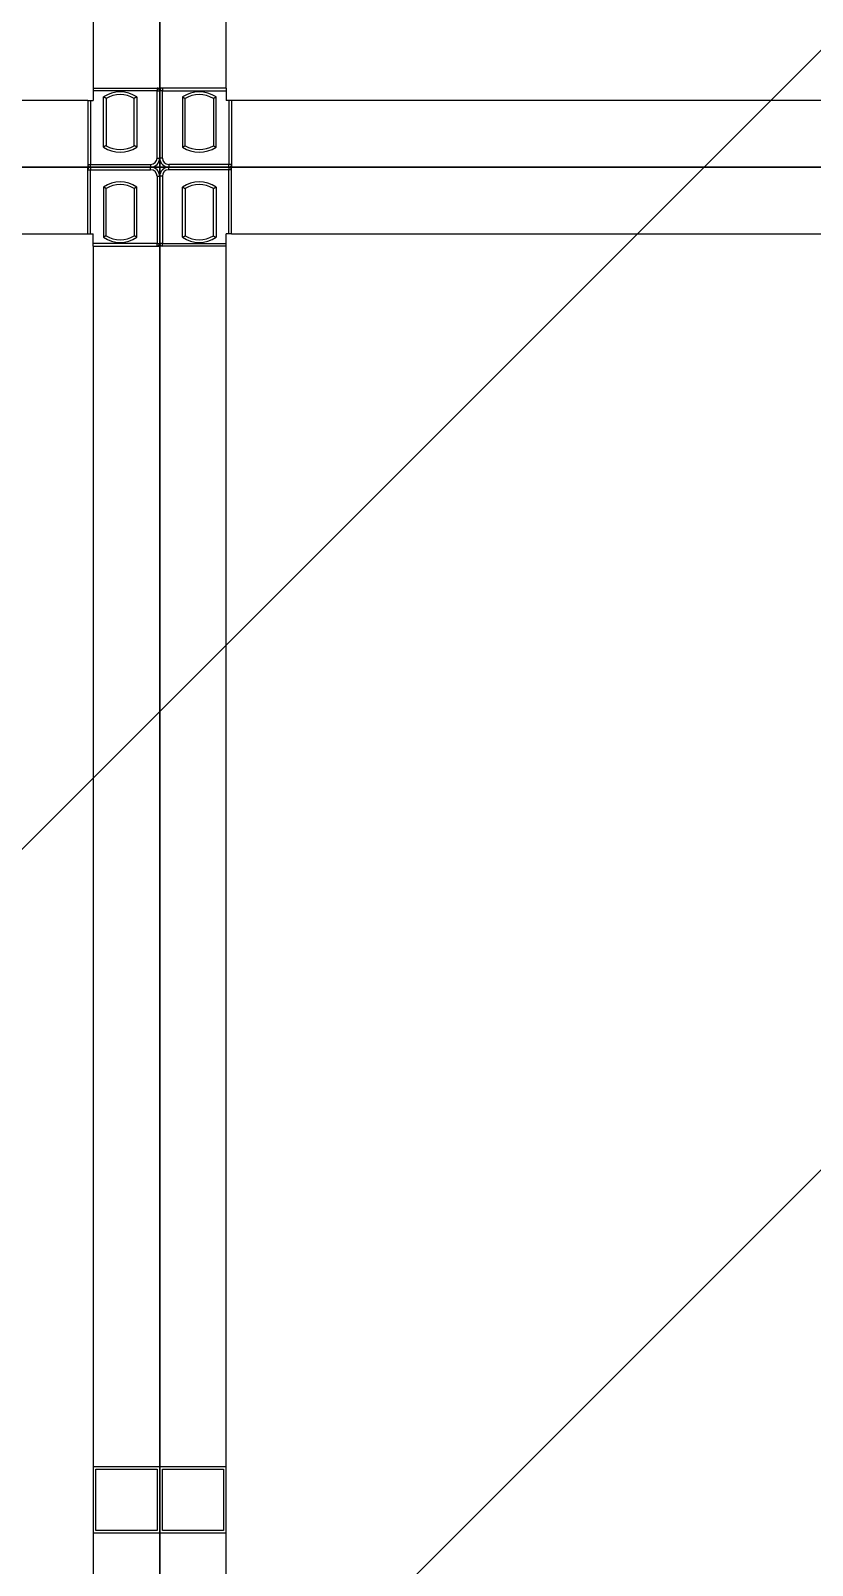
# Model space of a CAD drawing. Header units: millimetres. Extents: x 4133871 to 4440428, y -545651 to -495191.
# Drawn here: x 4434705.7 to 4434811.3, y -500371.9 to -500164.6 of the extents above; entities that cross this region are included whole.
import ezdxf

# ---------------------------------------------------------------- set-up
doc = ezdxf.new("R2010")
doc.units = ezdxf.units.MM
doc.header["$LTSCALE"] = 60
doc.layers.add('3', color=3, linetype='Continuous')

# ---------------------------------------------------------------- blocks, each defined once
blk = doc.blocks.new('KEY PLAN_NEW')
at = {"color": 253}
for p, q in [((-1406.862, -1195.504), (-1406.862, -1308.384)), ((-1400.862, -1308.384), (-1400.862, -1195.504)), ((-1406.862, -1308.384), (-1406.862, -1308.944)), ((-1400.862, -1308.384), (-1400.862, -1308.944)), ((-1407.102, -1308.944), (-1460.622, -1308.944)), ((-1407.102, -1308.944), (-1406.862, -1308.944)), ((-1400.622, -1308.944), (-1400.862, -1308.944)), ((-1347.102, -1308.944), (-1400.622, -1308.944)), ((-1460.622, -1314.944), (-1407.102, -1314.944)), ((-1407.102, -1314.944), (-1406.862, -1314.944)), ((-1406.862, -1315.504), (-1406.862, -1314.944)), ((-1406.862, -1315.504), (-1406.862, -1428.384)), ((-1400.622, -1314.944), (-1400.862, -1314.944)), ((-1400.862, -1315.504), (-1400.862, -1314.944)), ((-1400.862, -1428.384), (-1400.862, -1315.504)), ((-1400.622, -1314.944), (-1347.102, -1314.944)), ((-1406.862, -1370.444), (-1406.862, -1373.444)), ((-1406.862, -1370.444), (-1403.862, -1370.444)), ((-1406.742, -1373.324), (-1406.742, -1370.564)), ((-1406.742, -1370.564), (-1403.982, -1370.564)), ((-1403.982, -1370.564), (-1403.982, -1373.324)), ((-1403.982, -1370.564), (-1403.982, -1373.324)), ((-1403.862, -1373.444), (-1403.862, -1370.444)), ((-1403.862, -1370.444), (-1403.862, -1373.444)), ((-1403.862, -1370.444), (-1400.862, -1370.444)), ((-1403.742, -1373.324), (-1403.742, -1370.564)), ((-1403.742, -1370.564), (-1400.982, -1370.564)), ((-1400.982, -1370.564), (-1400.982, -1373.324)), ((-1400.982, -1370.564), (-1400.982, -1373.324)), ((-1400.862, -1373.444), (-1400.862, -1370.444)), ((-1403.862, -1373.444), (-1406.862, -1373.444)), ((-1403.982, -1373.324), (-1406.742, -1373.324)), ((-1400.862, -1373.444), (-1403.862, -1373.444)), ((-1400.982, -1373.324), (-1403.742, -1373.324))]:
    blk.add_line(p, q, dxfattribs=at)
at = {"color": 253, "linetype": 'Continuous'}
for p, q in [((-1406.862, -1308.384), (-1403.862, -1308.384)), ((-1403.982, -1308.504), (-1406.862, -1308.504)), ((-1403.982, -1308.384), (-1403.982, -1308.504)), ((-1403.982, -1308.504), (-1403.862, -1308.504)), ((-1403.982, -1311.534), (-1403.982, -1308.504)), ((-1400.862, -1308.384), (-1403.862, -1308.384)), ((-1403.742, -1308.504), (-1403.862, -1308.504)), ((-1403.742, -1308.384), (-1403.742, -1308.504)), ((-1403.742, -1308.504), (-1400.862, -1308.504)), ((-1403.742, -1311.534), (-1403.742, -1308.504)), ((-1407.102, -1308.944), (-1407.102, -1311.944)), ((-1406.982, -1308.944), (-1406.982, -1311.824)), ((-1406.397, -1311.045), (-1406.397, -1308.782)), ((-1406.277, -1308.849), (-1406.277, -1310.979)), ((-1405.007, -1310.979), (-1405.007, -1308.849)), ((-1404.887, -1308.782), (-1404.887, -1311.045)), ((-1402.837, -1308.782), (-1402.837, -1311.045)), ((-1402.717, -1310.979), (-1402.717, -1308.849)), ((-1401.447, -1308.849), (-1401.447, -1310.979)), ((-1401.327, -1311.045), (-1401.327, -1308.782)), ((-1400.742, -1308.944), (-1400.742, -1311.824)), ((-1400.622, -1308.944), (-1400.622, -1311.944)), ((-1407.102, -1311.824), (-1406.982, -1311.824)), ((-1407.102, -1314.944), (-1407.102, -1311.944)), ((-1407.102, -1312.064), (-1406.982, -1312.064)), ((-1406.982, -1311.944), (-1406.982, -1311.824)), ((-1406.982, -1311.824), (-1404.272, -1311.824)), ((-1406.982, -1311.944), (-1406.982, -1312.064)), ((-1406.982, -1314.944), (-1406.982, -1312.064)), ((-1406.982, -1312.064), (-1404.272, -1312.064)), ((-1404.272, -1311.824), (-1404.272, -1311.944)), ((-1404.272, -1312.064), (-1404.272, -1311.944)), ((-1403.982, -1311.534), (-1403.862, -1311.534)), ((-1403.982, -1311.824), (-1403.982, -1311.823)), ((-1403.982, -1311.824), (-1403.982, -1311.824)), ((-1403.982, -1312.064), (-1403.982, -1312.064)), ((-1403.982, -1312.064), (-1403.982, -1312.064)), ((-1403.742, -1311.534), (-1403.862, -1311.534)), ((-1403.742, -1311.824), (-1403.742, -1311.823)), ((-1403.742, -1311.824), (-1403.742, -1311.824)), ((-1403.742, -1312.064), (-1403.742, -1312.064)), ((-1403.742, -1312.064), (-1403.742, -1312.064)), ((-1403.452, -1311.824), (-1403.452, -1311.944)), ((-1400.742, -1311.824), (-1403.452, -1311.824)), ((-1403.452, -1312.064), (-1403.452, -1311.944)), ((-1400.742, -1312.064), (-1403.452, -1312.064)), ((-1400.742, -1311.944), (-1400.742, -1311.824)), ((-1400.622, -1311.824), (-1400.742, -1311.824)), ((-1400.742, -1311.944), (-1400.742, -1312.064)), ((-1400.622, -1312.064), (-1400.742, -1312.064)), ((-1400.742, -1314.944), (-1400.742, -1312.064)), ((-1400.622, -1314.944), (-1400.622, -1311.944)), ((-1403.982, -1312.354), (-1403.862, -1312.354)), ((-1403.982, -1312.354), (-1403.982, -1315.384)), ((-1403.742, -1312.354), (-1403.862, -1312.354)), ((-1403.742, -1312.354), (-1403.742, -1315.384)), ((-1406.397, -1312.842), (-1406.397, -1315.105)), ((-1406.277, -1315.039), (-1406.277, -1312.909)), ((-1405.007, -1312.909), (-1405.007, -1315.039)), ((-1404.887, -1315.105), (-1404.887, -1312.842)), ((-1402.837, -1315.105), (-1402.837, -1312.842)), ((-1402.717, -1312.909), (-1402.717, -1315.039)), ((-1401.447, -1315.039), (-1401.447, -1312.909)), ((-1401.327, -1312.842), (-1401.327, -1315.105)), ((-1403.982, -1315.384), (-1406.862, -1315.384)), ((-1406.862, -1315.504), (-1403.862, -1315.504)), ((-1403.982, -1315.504), (-1403.982, -1315.384)), ((-1403.982, -1315.384), (-1403.862, -1315.384)), ((-1403.742, -1315.384), (-1403.862, -1315.384)), ((-1400.862, -1315.504), (-1403.862, -1315.504)), ((-1403.742, -1315.504), (-1403.742, -1315.384)), ((-1403.742, -1315.384), (-1400.862, -1315.384))]:
    blk.add_line(p, q, dxfattribs=at)
at = {"color": 253}
for points in [[(-1463.862, -1191.944), (-1403.862, -1191.944), (-1403.862, -1311.944), (-1463.862, -1311.944)], [(-1403.862, -1191.944), (-1343.862, -1191.944), (-1343.862, -1311.944), (-1403.862, -1311.944)], [(-1463.862, -1311.944), (-1403.862, -1311.944), (-1403.862, -1431.944), (-1463.862, -1431.944)], [(-1403.862, -1311.944), (-1343.862, -1311.944), (-1343.862, -1431.944), (-1403.862, -1431.944)]]:
    blk.add_lwpolyline(points, close=True, dxfattribs=at)
at = {"color": 253, "linetype": 'Continuous'}
for centre, radius, start, end in [((-1405.642, -1309.914), 1.36, 56.27916, 123.72084), ((-1403.982, -1308.504), 0.12, 0, 90), ((-1403.742, -1308.504), 0.12, 90, 180), ((-1402.082, -1309.914), 1.36, 56.27916, 123.72084), ((-1405.642, -1309.914), 1.24, 59.1964, 120.8036), ((-1402.082, -1309.914), 1.24, 59.1964, 120.8036), ((-1405.642, -1309.914), 1.36, 236.27916, 303.72084), ((-1405.642, -1309.914), 1.24, 239.1964, 300.8036), ((-1402.082, -1309.914), 1.36, 236.27916, 303.72084), ((-1402.082, -1309.914), 1.24, 239.1964, 300.8036), ((-1406.982, -1311.824), 0.12, 180, 270), ((-1406.982, -1312.064), 0.12, 90, 180), ((-1404.272, -1311.534), 0.41, 270, 0), ((-1404.272, -1311.534), 0.29, 270, 0), ((-1404.272, -1312.354), 0.41, 0, 90), ((-1404.272, -1312.354), 0.29, 0, 90), ((-1403.452, -1311.534), 0.41, 180, 270), ((-1403.452, -1312.354), 0.41, 90, 180), ((-1403.452, -1311.534), 0.29, 180, 270), ((-1403.452, -1312.354), 0.29, 90, 180), ((-1400.742, -1311.824), 0.12, 270, 0), ((-1400.742, -1312.064), 0.12, 0, 90), ((-1405.642, -1313.974), 1.36, 56.27916, 123.72084), ((-1405.642, -1313.974), 1.24, 59.1964, 120.8036), ((-1402.082, -1313.974), 1.36, 56.27916, 123.72084), ((-1402.082, -1313.974), 1.24, 59.1964, 120.8036), ((-1405.642, -1313.974), 1.36, 236.27916, 303.72084), ((-1405.642, -1313.974), 1.24, 239.1964, 300.8036), ((-1403.982, -1315.384), 0.12, 270, 0), ((-1403.742, -1315.384), 0.12, 180, 270), ((-1402.082, -1313.974), 1.36, 236.27916, 303.72084), ((-1402.082, -1313.974), 1.24, 239.1964, 300.8036)]:
    blk.add_arc(centre, radius, start, end, dxfattribs=at)
for points, knots in [([(-1406.277, -1308.849), (-1406.277, -1308.848, 46), (-1406.278, -1308.848, 46), (-1406.279, -1308.848, 46), (-1406.28, -1308.847, 46), (-1406.28, -1308.847, 46), (-1406.281, -1308.846, 46), (-1406.281, -1308.846, 46), (-1406.282, -1308.846, 46), (-1406.282, -1308.845, 46), (-1406.284, -1308.844, 46), (-1406.285, -1308.844, 46), (-1406.289, -1308.842, 46), (-1406.291, -1308.841, 46), (-1406.294, -1308.839, 46), (-1406.295, -1308.838, 46), (-1406.296, -1308.838, 46), (-1406.297, -1308.837, 46), (-1406.298, -1308.837, 46), (-1406.299, -1308.836, 46), (-1406.301, -1308.835, 46), (-1406.304, -1308.833, 46), (-1406.309, -1308.83, 46), (-1406.312, -1308.829, 46), (-1406.316, -1308.826, 46), (-1406.318, -1308.826, 46), (-1406.32, -1308.824, 46), (-1406.32, -1308.824, 46), (-1406.322, -1308.823, 46), (-1406.323, -1308.823, 46), (-1406.327, -1308.821, 46), (-1406.33, -1308.819, 46), (-1406.336, -1308.815, 46), (-1406.339, -1308.813, 46), (-1406.346, -1308.81, 46), (-1406.35, -1308.808, 46), (-1406.354, -1308.806, 46), (-1406.355, -1308.805, 46), (-1406.357, -1308.804, 46), (-1406.358, -1308.804, 46), (-1406.36, -1308.802, 46), (-1406.362, -1308.801, 46), (-1406.367, -1308.798, 46), (-1406.371, -1308.796, 46), (-1406.378, -1308.792, 46), (-1406.382, -1308.79, 46), (-1406.387, -1308.787, 46), (-1406.389, -1308.786, 46), (-1406.392, -1308.785, 46), (-1406.394, -1308.784, 46), (-1406.395, -1308.783, 46), (-1406.396, -1308.783, 46), (-1406.396, -1308.783, 46), (-1406.397, -1308.782, 46)], [0, 0, 0, 0, 0.06206, 0.12459, 0.12459, 0.155854, 0.155854, 0.171487, 0.171487, 0.187119, 0.187119, 0.249648, 0.249648, 0.312178, 0.312178, 0.343442, 0.343442, 0.359075, 0.359075, 0.374707, 0.374707, 0.437236, 0.437236, 0.499766, 0.499766, 0.53103, 0.53103, 0.546663, 0.546663, 0.562295, 0.562295, 0.624824, 0.624824, 0.687353, 0.687353, 0.749883, 0.749883, 0.765515, 0.765515, 0.781147, 0.781147, 0.812412, 0.812412, 0.874941, 0.874941, 0.937471, 0.937471, 0.968735, 0.968735, 0.984368, 0.992184, 0.992184, 1, 1, 1, 1]), ([(-1404.887, -1308.782), (-1404.887, -1308.783, 46), (-1404.888, -1308.783, 46), (-1404.889, -1308.783, 46), (-1404.89, -1308.784, 46), (-1404.891, -1308.785, 46), (-1404.894, -1308.786, 46), (-1404.896, -1308.787, 46), (-1404.902, -1308.79, 46), (-1404.905, -1308.792, 46), (-1404.913, -1308.796, 46), (-1404.916, -1308.798, 46), (-1404.922, -1308.801, 46), (-1404.923, -1308.802, 46), (-1404.926, -1308.804, 46), (-1404.927, -1308.804, 46), (-1404.929, -1308.805, 46), (-1404.93, -1308.806, 46), (-1404.934, -1308.808, 46), (-1404.937, -1308.81, 46), (-1404.944, -1308.813, 46), (-1404.947, -1308.815, 46), (-1404.954, -1308.819, 46), (-1404.957, -1308.821, 46), (-1404.961, -1308.823, 46), (-1404.962, -1308.823, 46), (-1404.963, -1308.824, 46), (-1404.964, -1308.824, 46), (-1404.966, -1308.826, 46), (-1404.967, -1308.826, 46), (-1404.972, -1308.829, 46), (-1404.974, -1308.83, 46), (-1404.98, -1308.833, 46), (-1404.982, -1308.835, 46), (-1404.985, -1308.836, 46), (-1404.986, -1308.837, 46), (-1404.987, -1308.837, 46), (-1404.987, -1308.838, 46), (-1404.989, -1308.838, 46), (-1404.99, -1308.839, 46), (-1404.993, -1308.841, 46), (-1404.995, -1308.842, 46), (-1404.998, -1308.844, 46), (-1405, -1308.844, 46), (-1405.001, -1308.845, 46), (-1405.002, -1308.846, 46), (-1405.002, -1308.846, 46), (-1405.002, -1308.846, 46), (-1405.003, -1308.847, 46), (-1405.004, -1308.847, 46), (-1405.005, -1308.848, 46), (-1405.006, -1308.848, 46), (-1405.007, -1308.848, 46), (-1405.007, -1308.849, 46)], [0, 0, 0, 0, 0.00782, 0.00782, 0.015639, 0.031279, 0.031279, 0.062557, 0.062557, 0.125114, 0.125114, 0.187671, 0.187671, 0.21895, 0.21895, 0.234589, 0.234589, 0.250228, 0.250228, 0.312785, 0.312785, 0.375342, 0.375342, 0.437899, 0.437899, 0.453538, 0.453538, 0.469178, 0.469178, 0.500456, 0.500456, 0.563013, 0.563013, 0.62557, 0.62557, 0.641209, 0.641209, 0.656849, 0.656849, 0.688127, 0.688127, 0.750684, 0.750684, 0.813241, 0.813241, 0.828881, 0.828881, 0.84452, 0.84452, 0.875798, 0.875798, 0.938355, 1, 1, 1, 1]), ([(-1402.837, -1308.782), (-1402.836, -1308.783, 46), (-1402.836, -1308.783, 46), (-1402.835, -1308.783, 46), (-1402.834, -1308.784, 46), (-1402.832, -1308.785, 46), (-1402.829, -1308.786, 46), (-1402.827, -1308.787, 46), (-1402.822, -1308.79, 46), (-1402.818, -1308.792, 46), (-1402.811, -1308.796, 46), (-1402.807, -1308.798, 46), (-1402.802, -1308.801, 46), (-1402.8, -1308.802, 46), (-1402.798, -1308.804, 46), (-1402.797, -1308.804, 46), (-1402.795, -1308.805, 46), (-1402.794, -1308.806, 46), (-1402.79, -1308.808, 46), (-1402.786, -1308.81, 46), (-1402.779, -1308.813, 46), (-1402.776, -1308.815, 46), (-1402.77, -1308.819, 46), (-1402.767, -1308.821, 46), (-1402.763, -1308.823, 46), (-1402.762, -1308.823, 46), (-1402.76, -1308.824, 46), (-1402.76, -1308.824, 46), (-1402.758, -1308.826, 46), (-1402.756, -1308.826, 46), (-1402.752, -1308.829, 46), (-1402.749, -1308.83, 46), (-1402.744, -1308.833, 46), (-1402.741, -1308.835, 46), (-1402.739, -1308.836, 46), (-1402.738, -1308.837, 46), (-1402.737, -1308.837, 46), (-1402.736, -1308.838, 46), (-1402.735, -1308.838, 46), (-1402.734, -1308.839, 46), (-1402.731, -1308.841, 46), (-1402.729, -1308.842, 46), (-1402.725, -1308.844, 46), (-1402.724, -1308.844, 46), (-1402.722, -1308.845, 46), (-1402.722, -1308.846, 46), (-1402.721, -1308.846, 46), (-1402.721, -1308.846, 46), (-1402.72, -1308.847, 46), (-1402.72, -1308.847, 46), (-1402.719, -1308.848, 46), (-1402.718, -1308.848, 46), (-1402.717, -1308.848, 46), (-1402.717, -1308.849, 46)], [0, 0, 0, 0, 0.00782, 0.00782, 0.015639, 0.031279, 0.031279, 0.062557, 0.062557, 0.125114, 0.125114, 0.187671, 0.187671, 0.21895, 0.21895, 0.234589, 0.234589, 0.250228, 0.250228, 0.312785, 0.312785, 0.375342, 0.375342, 0.437899, 0.437899, 0.453538, 0.453538, 0.469178, 0.469178, 0.500456, 0.500456, 0.563013, 0.563013, 0.62557, 0.62557, 0.641209, 0.641209, 0.656849, 0.656849, 0.688127, 0.688127, 0.750684, 0.750684, 0.813241, 0.813241, 0.828881, 0.828881, 0.84452, 0.84452, 0.875798, 0.875798, 0.938355, 1, 1, 1, 1]), ([(-1401.447, -1308.849), (-1401.447, -1308.848, 46), (-1401.446, -1308.848, 46), (-1401.445, -1308.848, 46), (-1401.444, -1308.847, 46), (-1401.443, -1308.847, 46), (-1401.442, -1308.846, 46), (-1401.442, -1308.846, 46), (-1401.442, -1308.846, 46), (-1401.441, -1308.845, 46), (-1401.44, -1308.844, 46), (-1401.438, -1308.844, 46), (-1401.435, -1308.842, 46), (-1401.433, -1308.841, 46), (-1401.43, -1308.839, 46), (-1401.429, -1308.838, 46), (-1401.427, -1308.838, 46), (-1401.427, -1308.837, 46), (-1401.426, -1308.837, 46), (-1401.425, -1308.836, 46), (-1401.422, -1308.835, 46), (-1401.42, -1308.833, 46), (-1401.414, -1308.83, 46), (-1401.412, -1308.829, 46), (-1401.407, -1308.826, 46), (-1401.406, -1308.826, 46), (-1401.404, -1308.824, 46), (-1401.403, -1308.824, 46), (-1401.402, -1308.823, 46), (-1401.401, -1308.823, 46), (-1401.397, -1308.821, 46), (-1401.394, -1308.819, 46), (-1401.387, -1308.815, 46), (-1401.384, -1308.813, 46), (-1401.377, -1308.81, 46), (-1401.374, -1308.808, 46), (-1401.37, -1308.806, 46), (-1401.369, -1308.805, 46), (-1401.367, -1308.804, 46), (-1401.366, -1308.804, 46), (-1401.363, -1308.802, 46), (-1401.362, -1308.801, 46), (-1401.356, -1308.798, 46), (-1401.353, -1308.796, 46), (-1401.345, -1308.792, 46), (-1401.342, -1308.79, 46), (-1401.336, -1308.787, 46), (-1401.334, -1308.786, 46), (-1401.331, -1308.785, 46), (-1401.33, -1308.784, 46), (-1401.329, -1308.783, 46), (-1401.328, -1308.783, 46), (-1401.327, -1308.783, 46), (-1401.327, -1308.782, 46)], [0, 0, 0, 0, 0.06206, 0.12459, 0.12459, 0.155854, 0.155854, 0.171487, 0.171487, 0.187119, 0.187119, 0.249648, 0.249648, 0.312178, 0.312178, 0.343442, 0.343442, 0.359075, 0.359075, 0.374707, 0.374707, 0.437236, 0.437236, 0.499766, 0.499766, 0.53103, 0.53103, 0.546663, 0.546663, 0.562295, 0.562295, 0.624824, 0.624824, 0.687353, 0.687353, 0.749883, 0.749883, 0.765515, 0.765515, 0.781147, 0.781147, 0.812412, 0.812412, 0.874941, 0.874941, 0.937471, 0.937471, 0.968735, 0.968735, 0.984368, 0.992184, 0.992184, 1, 1, 1, 1]), ([(-1406.277, -1310.979), (-1406.277, -1310.979, 46), (-1406.278, -1310.979, 46), (-1406.279, -1310.98, 46), (-1406.28, -1310.98, 46), (-1406.28, -1310.981, 46), (-1406.281, -1310.981, 46), (-1406.281, -1310.981, 46), (-1406.282, -1310.982, 46), (-1406.282, -1310.982, 46), (-1406.284, -1310.983, 46), (-1406.285, -1310.984, 46), (-1406.289, -1310.985, 46), (-1406.291, -1310.986, 46), (-1406.294, -1310.988, 46), (-1406.295, -1310.989, 46), (-1406.296, -1310.99, 46), (-1406.297, -1310.99, 46), (-1406.298, -1310.991, 46), (-1406.299, -1310.991, 46), (-1406.301, -1310.993, 46), (-1406.304, -1310.994, 46), (-1406.309, -1310.997, 46), (-1406.312, -1310.998, 46), (-1406.316, -1311.001, 46), (-1406.318, -1311.002, 46), (-1406.32, -1311.003, 46), (-1406.32, -1311.003, 46), (-1406.322, -1311.004, 46), (-1406.323, -1311.004, 46), (-1406.327, -1311.007, 46), (-1406.33, -1311.008, 46), (-1406.336, -1311.012, 46), (-1406.339, -1311.014, 46), (-1406.346, -1311.017, 46), (-1406.35, -1311.019, 46), (-1406.354, -1311.022, 46), (-1406.355, -1311.022, 46), (-1406.357, -1311.023, 46), (-1406.358, -1311.024, 46), (-1406.36, -1311.025, 46), (-1406.362, -1311.026, 46), (-1406.367, -1311.029, 46), (-1406.371, -1311.031, 46), (-1406.378, -1311.035, 46), (-1406.382, -1311.037, 46), (-1406.387, -1311.04, 46), (-1406.389, -1311.041, 46), (-1406.392, -1311.042, 46), (-1406.394, -1311.043, 46), (-1406.395, -1311.044, 46), (-1406.396, -1311.044, 46), (-1406.396, -1311.045, 46), (-1406.397, -1311.045, 46)], [0, 0, 0, 0, 0.06206, 0.12459, 0.12459, 0.155854, 0.155854, 0.171487, 0.171487, 0.187119, 0.187119, 0.249648, 0.249648, 0.312178, 0.312178, 0.343442, 0.343442, 0.359075, 0.359075, 0.374707, 0.374707, 0.437236, 0.437236, 0.499766, 0.499766, 0.53103, 0.53103, 0.546663, 0.546663, 0.562295, 0.562295, 0.624824, 0.624824, 0.687353, 0.687353, 0.749883, 0.749883, 0.765515, 0.765515, 0.781147, 0.781147, 0.812412, 0.812412, 0.874941, 0.874941, 0.937471, 0.937471, 0.968735, 0.968735, 0.984368, 0.992184, 0.992184, 1, 1, 1, 1]), ([(-1404.887, -1311.045), (-1404.887, -1311.045, 46), (-1404.888, -1311.044, 46), (-1404.889, -1311.044, 46), (-1404.89, -1311.043, 46), (-1404.891, -1311.042, 46), (-1404.894, -1311.041, 46), (-1404.896, -1311.04, 46), (-1404.902, -1311.037, 46), (-1404.905, -1311.035, 46), (-1404.913, -1311.031, 46), (-1404.916, -1311.029, 46), (-1404.922, -1311.026, 46), (-1404.923, -1311.025, 46), (-1404.926, -1311.024, 46), (-1404.927, -1311.023, 46), (-1404.929, -1311.022, 46), (-1404.93, -1311.022, 46), (-1404.934, -1311.019, 46), (-1404.937, -1311.017, 46), (-1404.944, -1311.014, 46), (-1404.947, -1311.012, 46), (-1404.954, -1311.008, 46), (-1404.957, -1311.007, 46), (-1404.961, -1311.004, 46), (-1404.962, -1311.004, 46), (-1404.963, -1311.003, 46), (-1404.964, -1311.003, 46), (-1404.966, -1311.002, 46), (-1404.967, -1311.001, 46), (-1404.972, -1310.998, 46), (-1404.974, -1310.997, 46), (-1404.98, -1310.994, 46), (-1404.982, -1310.993, 46), (-1404.985, -1310.991, 46), (-1404.986, -1310.991, 46), (-1404.987, -1310.99, 46), (-1404.987, -1310.99, 46), (-1404.989, -1310.989, 46), (-1404.99, -1310.988, 46), (-1404.993, -1310.986, 46), (-1404.995, -1310.985, 46), (-1404.998, -1310.984, 46), (-1405, -1310.983, 46), (-1405.001, -1310.982, 46), (-1405.002, -1310.982, 46), (-1405.002, -1310.981, 46), (-1405.002, -1310.981, 46), (-1405.003, -1310.981, 46), (-1405.004, -1310.98, 46), (-1405.005, -1310.98, 46), (-1405.006, -1310.979, 46), (-1405.007, -1310.979, 46), (-1405.007, -1310.979, 46)], [0, 0, 0, 0, 0.00782, 0.00782, 0.015639, 0.031279, 0.031279, 0.062557, 0.062557, 0.125114, 0.125114, 0.187671, 0.187671, 0.21895, 0.21895, 0.234589, 0.234589, 0.250228, 0.250228, 0.312785, 0.312785, 0.375342, 0.375342, 0.437899, 0.437899, 0.453538, 0.453538, 0.469178, 0.469178, 0.500456, 0.500456, 0.563013, 0.563013, 0.62557, 0.62557, 0.641209, 0.641209, 0.656849, 0.656849, 0.688127, 0.688127, 0.750684, 0.750684, 0.813241, 0.813241, 0.828881, 0.828881, 0.84452, 0.84452, 0.875798, 0.875798, 0.938355, 1, 1, 1, 1]), ([(-1402.837, -1311.045), (-1402.836, -1311.045, 46), (-1402.836, -1311.044, 46), (-1402.835, -1311.044, 46), (-1402.834, -1311.043, 46), (-1402.832, -1311.042, 46), (-1402.829, -1311.041, 46), (-1402.827, -1311.04, 46), (-1402.822, -1311.037, 46), (-1402.818, -1311.035, 46), (-1402.811, -1311.031, 46), (-1402.807, -1311.029, 46), (-1402.802, -1311.026, 46), (-1402.8, -1311.025, 46), (-1402.798, -1311.024, 46), (-1402.797, -1311.023, 46), (-1402.795, -1311.022, 46), (-1402.794, -1311.022, 46), (-1402.79, -1311.019, 46), (-1402.786, -1311.017, 46), (-1402.779, -1311.014, 46), (-1402.776, -1311.012, 46), (-1402.77, -1311.008, 46), (-1402.767, -1311.007, 46), (-1402.763, -1311.004, 46), (-1402.762, -1311.004, 46), (-1402.76, -1311.003, 46), (-1402.76, -1311.003, 46), (-1402.758, -1311.002, 46), (-1402.756, -1311.001, 46), (-1402.752, -1310.998, 46), (-1402.749, -1310.997, 46), (-1402.744, -1310.994, 46), (-1402.741, -1310.993, 46), (-1402.739, -1310.991, 46), (-1402.738, -1310.991, 46), (-1402.737, -1310.99, 46), (-1402.736, -1310.99, 46), (-1402.735, -1310.989, 46), (-1402.734, -1310.988, 46), (-1402.731, -1310.986, 46), (-1402.729, -1310.985, 46), (-1402.725, -1310.984, 46), (-1402.724, -1310.983, 46), (-1402.722, -1310.982, 46), (-1402.722, -1310.982, 46), (-1402.721, -1310.981, 46), (-1402.721, -1310.981, 46), (-1402.72, -1310.981, 46), (-1402.72, -1310.98, 46), (-1402.719, -1310.98, 46), (-1402.718, -1310.979, 46), (-1402.717, -1310.979, 46), (-1402.717, -1310.979, 46)], [0, 0, 0, 0, 0.00782, 0.00782, 0.015639, 0.031279, 0.031279, 0.062557, 0.062557, 0.125114, 0.125114, 0.187671, 0.187671, 0.21895, 0.21895, 0.234589, 0.234589, 0.250228, 0.250228, 0.312785, 0.312785, 0.375342, 0.375342, 0.437899, 0.437899, 0.453538, 0.453538, 0.469178, 0.469178, 0.500456, 0.500456, 0.563013, 0.563013, 0.62557, 0.62557, 0.641209, 0.641209, 0.656849, 0.656849, 0.688127, 0.688127, 0.750684, 0.750684, 0.813241, 0.813241, 0.828881, 0.828881, 0.84452, 0.84452, 0.875798, 0.875798, 0.938355, 1, 1, 1, 1]), ([(-1401.447, -1310.979), (-1401.447, -1310.979, 46), (-1401.446, -1310.979, 46), (-1401.445, -1310.98, 46), (-1401.444, -1310.98, 46), (-1401.443, -1310.981, 46), (-1401.442, -1310.981, 46), (-1401.442, -1310.981, 46), (-1401.442, -1310.982, 46), (-1401.441, -1310.982, 46), (-1401.44, -1310.983, 46), (-1401.438, -1310.984, 46), (-1401.435, -1310.985, 46), (-1401.433, -1310.986, 46), (-1401.43, -1310.988, 46), (-1401.429, -1310.989, 46), (-1401.427, -1310.99, 46), (-1401.427, -1310.99, 46), (-1401.426, -1310.991, 46), (-1401.425, -1310.991, 46), (-1401.422, -1310.993, 46), (-1401.42, -1310.994, 46), (-1401.414, -1310.997, 46), (-1401.412, -1310.998, 46), (-1401.407, -1311.001, 46), (-1401.406, -1311.002, 46), (-1401.404, -1311.003, 46), (-1401.403, -1311.003, 46), (-1401.402, -1311.004, 46), (-1401.401, -1311.004, 46), (-1401.397, -1311.007, 46), (-1401.394, -1311.008, 46), (-1401.387, -1311.012, 46), (-1401.384, -1311.014, 46), (-1401.377, -1311.017, 46), (-1401.374, -1311.019, 46), (-1401.37, -1311.022, 46), (-1401.369, -1311.022, 46), (-1401.367, -1311.023, 46), (-1401.366, -1311.024, 46), (-1401.363, -1311.025, 46), (-1401.362, -1311.026, 46), (-1401.356, -1311.029, 46), (-1401.353, -1311.031, 46), (-1401.345, -1311.035, 46), (-1401.342, -1311.037, 46), (-1401.336, -1311.04, 46), (-1401.334, -1311.041, 46), (-1401.331, -1311.042, 46), (-1401.33, -1311.043, 46), (-1401.329, -1311.044, 46), (-1401.328, -1311.044, 46), (-1401.327, -1311.045, 46), (-1401.327, -1311.045, 46)], [0, 0, 0, 0, 0.06206, 0.12459, 0.12459, 0.155854, 0.155854, 0.171487, 0.171487, 0.187119, 0.187119, 0.249648, 0.249648, 0.312178, 0.312178, 0.343442, 0.343442, 0.359075, 0.359075, 0.374707, 0.374707, 0.437236, 0.437236, 0.499766, 0.499766, 0.53103, 0.53103, 0.546663, 0.546663, 0.562295, 0.562295, 0.624824, 0.624824, 0.687353, 0.687353, 0.749883, 0.749883, 0.765515, 0.765515, 0.781147, 0.781147, 0.812412, 0.812412, 0.874941, 0.874941, 0.937471, 0.937471, 0.968735, 0.968735, 0.984368, 0.992184, 0.992184, 1, 1, 1, 1]), ([(-1406.277, -1312.909), (-1406.277, -1312.908, 46), (-1406.278, -1312.908, 46), (-1406.279, -1312.908, 46), (-1406.28, -1312.907, 46), (-1406.28, -1312.907, 46), (-1406.281, -1312.906, 46), (-1406.281, -1312.906, 46), (-1406.282, -1312.906, 46), (-1406.282, -1312.905, 46), (-1406.284, -1312.904, 46), (-1406.285, -1312.904, 46), (-1406.289, -1312.902, 46), (-1406.291, -1312.901, 46), (-1406.294, -1312.899, 46), (-1406.295, -1312.898, 46), (-1406.296, -1312.898, 46), (-1406.297, -1312.897, 46), (-1406.298, -1312.897, 46), (-1406.299, -1312.896, 46), (-1406.301, -1312.895, 46), (-1406.304, -1312.893, 46), (-1406.309, -1312.89, 46), (-1406.312, -1312.889, 46), (-1406.316, -1312.886, 46), (-1406.318, -1312.886, 46), (-1406.32, -1312.884, 46), (-1406.32, -1312.884, 46), (-1406.322, -1312.883, 46), (-1406.323, -1312.883, 46), (-1406.327, -1312.881, 46), (-1406.33, -1312.879, 46), (-1406.336, -1312.875, 46), (-1406.339, -1312.873, 46), (-1406.346, -1312.87, 46), (-1406.35, -1312.868, 46), (-1406.354, -1312.866, 46), (-1406.355, -1312.865, 46), (-1406.357, -1312.864, 46), (-1406.358, -1312.864, 46), (-1406.36, -1312.862, 46), (-1406.362, -1312.861, 46), (-1406.367, -1312.858, 46), (-1406.371, -1312.856, 46), (-1406.378, -1312.852, 46), (-1406.382, -1312.85, 46), (-1406.387, -1312.847, 46), (-1406.389, -1312.846, 46), (-1406.392, -1312.845, 46), (-1406.394, -1312.844, 46), (-1406.395, -1312.843, 46), (-1406.396, -1312.843, 46), (-1406.396, -1312.843, 46), (-1406.397, -1312.842, 46)], [0, 0, 0, 0, 0.06206, 0.12459, 0.12459, 0.155854, 0.155854, 0.171487, 0.171487, 0.187119, 0.187119, 0.249648, 0.249648, 0.312178, 0.312178, 0.343442, 0.343442, 0.359075, 0.359075, 0.374707, 0.374707, 0.437236, 0.437236, 0.499766, 0.499766, 0.53103, 0.53103, 0.546663, 0.546663, 0.562295, 0.562295, 0.624824, 0.624824, 0.687353, 0.687353, 0.749883, 0.749883, 0.765515, 0.765515, 0.781147, 0.781147, 0.812412, 0.812412, 0.874941, 0.874941, 0.937471, 0.937471, 0.968735, 0.968735, 0.984368, 0.992184, 0.992184, 1, 1, 1, 1]), ([(-1404.887, -1312.842), (-1404.887, -1312.843, 46), (-1404.888, -1312.843, 46), (-1404.889, -1312.843, 46), (-1404.89, -1312.844, 46), (-1404.891, -1312.845, 46), (-1404.894, -1312.846, 46), (-1404.896, -1312.847, 46), (-1404.902, -1312.85, 46), (-1404.905, -1312.852, 46), (-1404.913, -1312.856, 46), (-1404.916, -1312.858, 46), (-1404.922, -1312.861, 46), (-1404.923, -1312.862, 46), (-1404.926, -1312.864, 46), (-1404.927, -1312.864, 46), (-1404.929, -1312.865, 46), (-1404.93, -1312.866, 46), (-1404.934, -1312.868, 46), (-1404.937, -1312.87, 46), (-1404.944, -1312.873, 46), (-1404.947, -1312.875, 46), (-1404.954, -1312.879, 46), (-1404.957, -1312.881, 46), (-1404.961, -1312.883, 46), (-1404.962, -1312.883, 46), (-1404.963, -1312.884, 46), (-1404.964, -1312.884, 46), (-1404.966, -1312.886, 46), (-1404.967, -1312.886, 46), (-1404.972, -1312.889, 46), (-1404.974, -1312.89, 46), (-1404.98, -1312.893, 46), (-1404.982, -1312.895, 46), (-1404.985, -1312.896, 46), (-1404.986, -1312.897, 46), (-1404.987, -1312.897, 46), (-1404.987, -1312.898, 46), (-1404.989, -1312.898, 46), (-1404.99, -1312.899, 46), (-1404.993, -1312.901, 46), (-1404.995, -1312.902, 46), (-1404.998, -1312.904, 46), (-1405, -1312.904, 46), (-1405.001, -1312.905, 46), (-1405.002, -1312.906, 46), (-1405.002, -1312.906, 46), (-1405.002, -1312.906, 46), (-1405.003, -1312.907, 46), (-1405.004, -1312.907, 46), (-1405.005, -1312.908, 46), (-1405.006, -1312.908, 46), (-1405.007, -1312.908, 46), (-1405.007, -1312.909, 46)], [0, 0, 0, 0, 0.00782, 0.00782, 0.015639, 0.031279, 0.031279, 0.062557, 0.062557, 0.125114, 0.125114, 0.187671, 0.187671, 0.21895, 0.21895, 0.234589, 0.234589, 0.250228, 0.250228, 0.312785, 0.312785, 0.375342, 0.375342, 0.437899, 0.437899, 0.453538, 0.453538, 0.469178, 0.469178, 0.500456, 0.500456, 0.563013, 0.563013, 0.62557, 0.62557, 0.641209, 0.641209, 0.656849, 0.656849, 0.688127, 0.688127, 0.750684, 0.750684, 0.813241, 0.813241, 0.828881, 0.828881, 0.84452, 0.84452, 0.875798, 0.875798, 0.938355, 1, 1, 1, 1]), ([(-1402.837, -1312.842), (-1402.836, -1312.843, 46), (-1402.836, -1312.843, 46), (-1402.835, -1312.843, 46), (-1402.834, -1312.844, 46), (-1402.832, -1312.845, 46), (-1402.829, -1312.846, 46), (-1402.827, -1312.847, 46), (-1402.822, -1312.85, 46), (-1402.818, -1312.852, 46), (-1402.811, -1312.856, 46), (-1402.807, -1312.858, 46), (-1402.802, -1312.861, 46), (-1402.8, -1312.862, 46), (-1402.798, -1312.864, 46), (-1402.797, -1312.864, 46), (-1402.795, -1312.865, 46), (-1402.794, -1312.866, 46), (-1402.79, -1312.868, 46), (-1402.786, -1312.87, 46), (-1402.779, -1312.873, 46), (-1402.776, -1312.875, 46), (-1402.77, -1312.879, 46), (-1402.767, -1312.881, 46), (-1402.763, -1312.883, 46), (-1402.762, -1312.883, 46), (-1402.76, -1312.884, 46), (-1402.76, -1312.884, 46), (-1402.758, -1312.886, 46), (-1402.756, -1312.886, 46), (-1402.752, -1312.889, 46), (-1402.749, -1312.89, 46), (-1402.744, -1312.893, 46), (-1402.741, -1312.895, 46), (-1402.739, -1312.896, 46), (-1402.738, -1312.897, 46), (-1402.737, -1312.897, 46), (-1402.736, -1312.898, 46), (-1402.735, -1312.898, 46), (-1402.734, -1312.899, 46), (-1402.731, -1312.901, 46), (-1402.729, -1312.902, 46), (-1402.725, -1312.904, 46), (-1402.724, -1312.904, 46), (-1402.722, -1312.905, 46), (-1402.722, -1312.906, 46), (-1402.721, -1312.906, 46), (-1402.721, -1312.906, 46), (-1402.72, -1312.907, 46), (-1402.72, -1312.907, 46), (-1402.719, -1312.908, 46), (-1402.718, -1312.908, 46), (-1402.717, -1312.908, 46), (-1402.717, -1312.909, 46)], [0, 0, 0, 0, 0.00782, 0.00782, 0.015639, 0.031279, 0.031279, 0.062557, 0.062557, 0.125114, 0.125114, 0.187671, 0.187671, 0.21895, 0.21895, 0.234589, 0.234589, 0.250228, 0.250228, 0.312785, 0.312785, 0.375342, 0.375342, 0.437899, 0.437899, 0.453538, 0.453538, 0.469178, 0.469178, 0.500456, 0.500456, 0.563013, 0.563013, 0.62557, 0.62557, 0.641209, 0.641209, 0.656849, 0.656849, 0.688127, 0.688127, 0.750684, 0.750684, 0.813241, 0.813241, 0.828881, 0.828881, 0.84452, 0.84452, 0.875798, 0.875798, 0.938355, 1, 1, 1, 1]), ([(-1401.447, -1312.909), (-1401.447, -1312.908, 46), (-1401.446, -1312.908, 46), (-1401.445, -1312.908, 46), (-1401.444, -1312.907, 46), (-1401.443, -1312.907, 46), (-1401.442, -1312.906, 46), (-1401.442, -1312.906, 46), (-1401.442, -1312.906, 46), (-1401.441, -1312.905, 46), (-1401.44, -1312.904, 46), (-1401.438, -1312.904, 46), (-1401.435, -1312.902, 46), (-1401.433, -1312.901, 46), (-1401.43, -1312.899, 46), (-1401.429, -1312.898, 46), (-1401.427, -1312.898, 46), (-1401.427, -1312.897, 46), (-1401.426, -1312.897, 46), (-1401.425, -1312.896, 46), (-1401.422, -1312.895, 46), (-1401.42, -1312.893, 46), (-1401.414, -1312.89, 46), (-1401.412, -1312.889, 46), (-1401.407, -1312.886, 46), (-1401.406, -1312.886, 46), (-1401.404, -1312.884, 46), (-1401.403, -1312.884, 46), (-1401.402, -1312.883, 46), (-1401.401, -1312.883, 46), (-1401.397, -1312.881, 46), (-1401.394, -1312.879, 46), (-1401.387, -1312.875, 46), (-1401.384, -1312.873, 46), (-1401.377, -1312.87, 46), (-1401.374, -1312.868, 46), (-1401.37, -1312.866, 46), (-1401.369, -1312.865, 46), (-1401.367, -1312.864, 46), (-1401.366, -1312.864, 46), (-1401.363, -1312.862, 46), (-1401.362, -1312.861, 46), (-1401.356, -1312.858, 46), (-1401.353, -1312.856, 46), (-1401.345, -1312.852, 46), (-1401.342, -1312.85, 46), (-1401.336, -1312.847, 46), (-1401.334, -1312.846, 46), (-1401.331, -1312.845, 46), (-1401.33, -1312.844, 46), (-1401.329, -1312.843, 46), (-1401.328, -1312.843, 46), (-1401.327, -1312.843, 46), (-1401.327, -1312.842, 46)], [0, 0, 0, 0, 0.06206, 0.12459, 0.12459, 0.155854, 0.155854, 0.171487, 0.171487, 0.187119, 0.187119, 0.249648, 0.249648, 0.312178, 0.312178, 0.343442, 0.343442, 0.359075, 0.359075, 0.374707, 0.374707, 0.437236, 0.437236, 0.499766, 0.499766, 0.53103, 0.53103, 0.546663, 0.546663, 0.562295, 0.562295, 0.624824, 0.624824, 0.687353, 0.687353, 0.749883, 0.749883, 0.765515, 0.765515, 0.781147, 0.781147, 0.812412, 0.812412, 0.874941, 0.874941, 0.937471, 0.937471, 0.968735, 0.968735, 0.984368, 0.992184, 0.992184, 1, 1, 1, 1]), ([(-1406.277, -1315.039), (-1406.277, -1315.039, 46), (-1406.278, -1315.039, 46), (-1406.279, -1315.04, 46), (-1406.28, -1315.04, 46), (-1406.28, -1315.041, 46), (-1406.281, -1315.041, 46), (-1406.281, -1315.041, 46), (-1406.282, -1315.042, 46), (-1406.282, -1315.042, 46), (-1406.284, -1315.043, 46), (-1406.285, -1315.044, 46), (-1406.289, -1315.045, 46), (-1406.291, -1315.046, 46), (-1406.294, -1315.048, 46), (-1406.295, -1315.049, 46), (-1406.296, -1315.05, 46), (-1406.297, -1315.05, 46), (-1406.298, -1315.051, 46), (-1406.299, -1315.051, 46), (-1406.301, -1315.053, 46), (-1406.304, -1315.054, 46), (-1406.309, -1315.057, 46), (-1406.312, -1315.058, 46), (-1406.316, -1315.061, 46), (-1406.318, -1315.062, 46), (-1406.32, -1315.063, 46), (-1406.32, -1315.063, 46), (-1406.322, -1315.064, 46), (-1406.323, -1315.064, 46), (-1406.327, -1315.067, 46), (-1406.33, -1315.068, 46), (-1406.336, -1315.072, 46), (-1406.339, -1315.074, 46), (-1406.346, -1315.077, 46), (-1406.35, -1315.079, 46), (-1406.354, -1315.082, 46), (-1406.355, -1315.082, 46), (-1406.357, -1315.083, 46), (-1406.358, -1315.084, 46), (-1406.36, -1315.085, 46), (-1406.362, -1315.086, 46), (-1406.367, -1315.089, 46), (-1406.371, -1315.091, 46), (-1406.378, -1315.095, 46), (-1406.382, -1315.097, 46), (-1406.387, -1315.1, 46), (-1406.389, -1315.101, 46), (-1406.392, -1315.102, 46), (-1406.394, -1315.103, 46), (-1406.395, -1315.104, 46), (-1406.396, -1315.104, 46), (-1406.396, -1315.105, 46), (-1406.397, -1315.105, 46)], [0, 0, 0, 0, 0.06206, 0.12459, 0.12459, 0.155854, 0.155854, 0.171487, 0.171487, 0.187119, 0.187119, 0.249648, 0.249648, 0.312178, 0.312178, 0.343442, 0.343442, 0.359075, 0.359075, 0.374707, 0.374707, 0.437236, 0.437236, 0.499766, 0.499766, 0.53103, 0.53103, 0.546663, 0.546663, 0.562295, 0.562295, 0.624824, 0.624824, 0.687353, 0.687353, 0.749883, 0.749883, 0.765515, 0.765515, 0.781147, 0.781147, 0.812412, 0.812412, 0.874941, 0.874941, 0.937471, 0.937471, 0.968735, 0.968735, 0.984368, 0.992184, 0.992184, 1, 1, 1, 1]), ([(-1404.887, -1315.105), (-1404.887, -1315.105, 46), (-1404.888, -1315.104, 46), (-1404.889, -1315.104, 46), (-1404.89, -1315.103, 46), (-1404.891, -1315.102, 46), (-1404.894, -1315.101, 46), (-1404.896, -1315.1, 46), (-1404.902, -1315.097, 46), (-1404.905, -1315.095, 46), (-1404.913, -1315.091, 46), (-1404.916, -1315.089, 46), (-1404.922, -1315.086, 46), (-1404.923, -1315.085, 46), (-1404.926, -1315.084, 46), (-1404.927, -1315.083, 46), (-1404.929, -1315.082, 46), (-1404.93, -1315.082, 46), (-1404.934, -1315.079, 46), (-1404.937, -1315.077, 46), (-1404.944, -1315.074, 46), (-1404.947, -1315.072, 46), (-1404.954, -1315.068, 46), (-1404.957, -1315.067, 46), (-1404.961, -1315.064, 46), (-1404.962, -1315.064, 46), (-1404.963, -1315.063, 46), (-1404.964, -1315.063, 46), (-1404.966, -1315.062, 46), (-1404.967, -1315.061, 46), (-1404.972, -1315.058, 46), (-1404.974, -1315.057, 46), (-1404.98, -1315.054, 46), (-1404.982, -1315.053, 46), (-1404.985, -1315.051, 46), (-1404.986, -1315.051, 46), (-1404.987, -1315.05, 46), (-1404.987, -1315.05, 46), (-1404.989, -1315.049, 46), (-1404.99, -1315.048, 46), (-1404.993, -1315.046, 46), (-1404.995, -1315.045, 46), (-1404.998, -1315.044, 46), (-1405, -1315.043, 46), (-1405.001, -1315.042, 46), (-1405.002, -1315.042, 46), (-1405.002, -1315.041, 46), (-1405.002, -1315.041, 46), (-1405.003, -1315.041, 46), (-1405.004, -1315.04, 46), (-1405.005, -1315.04, 46), (-1405.006, -1315.039, 46), (-1405.007, -1315.039, 46), (-1405.007, -1315.039, 46)], [0, 0, 0, 0, 0.00782, 0.00782, 0.015639, 0.031279, 0.031279, 0.062557, 0.062557, 0.125114, 0.125114, 0.187671, 0.187671, 0.21895, 0.21895, 0.234589, 0.234589, 0.250228, 0.250228, 0.312785, 0.312785, 0.375342, 0.375342, 0.437899, 0.437899, 0.453538, 0.453538, 0.469178, 0.469178, 0.500456, 0.500456, 0.563013, 0.563013, 0.62557, 0.62557, 0.641209, 0.641209, 0.656849, 0.656849, 0.688127, 0.688127, 0.750684, 0.750684, 0.813241, 0.813241, 0.828881, 0.828881, 0.84452, 0.84452, 0.875798, 0.875798, 0.938355, 1, 1, 1, 1]), ([(-1402.837, -1315.105), (-1402.836, -1315.105, 46), (-1402.836, -1315.104, 46), (-1402.835, -1315.104, 46), (-1402.834, -1315.103, 46), (-1402.832, -1315.102, 46), (-1402.829, -1315.101, 46), (-1402.827, -1315.1, 46), (-1402.822, -1315.097, 46), (-1402.818, -1315.095, 46), (-1402.811, -1315.091, 46), (-1402.807, -1315.089, 46), (-1402.802, -1315.086, 46), (-1402.8, -1315.085, 46), (-1402.798, -1315.084, 46), (-1402.797, -1315.083, 46), (-1402.795, -1315.082, 46), (-1402.794, -1315.082, 46), (-1402.79, -1315.079, 46), (-1402.786, -1315.077, 46), (-1402.779, -1315.074, 46), (-1402.776, -1315.072, 46), (-1402.77, -1315.068, 46), (-1402.767, -1315.067, 46), (-1402.763, -1315.064, 46), (-1402.762, -1315.064, 46), (-1402.76, -1315.063, 46), (-1402.76, -1315.063, 46), (-1402.758, -1315.062, 46), (-1402.756, -1315.061, 46), (-1402.752, -1315.058, 46), (-1402.749, -1315.057, 46), (-1402.744, -1315.054, 46), (-1402.741, -1315.053, 46), (-1402.739, -1315.051, 46), (-1402.738, -1315.051, 46), (-1402.737, -1315.05, 46), (-1402.736, -1315.05, 46), (-1402.735, -1315.049, 46), (-1402.734, -1315.048, 46), (-1402.731, -1315.046, 46), (-1402.729, -1315.045, 46), (-1402.725, -1315.044, 46), (-1402.724, -1315.043, 46), (-1402.722, -1315.042, 46), (-1402.722, -1315.042, 46), (-1402.721, -1315.041, 46), (-1402.721, -1315.041, 46), (-1402.72, -1315.041, 46), (-1402.72, -1315.04, 46), (-1402.719, -1315.04, 46), (-1402.718, -1315.039, 46), (-1402.717, -1315.039, 46), (-1402.717, -1315.039, 46)], [0, 0, 0, 0, 0.00782, 0.00782, 0.015639, 0.031279, 0.031279, 0.062557, 0.062557, 0.125114, 0.125114, 0.187671, 0.187671, 0.21895, 0.21895, 0.234589, 0.234589, 0.250228, 0.250228, 0.312785, 0.312785, 0.375342, 0.375342, 0.437899, 0.437899, 0.453538, 0.453538, 0.469178, 0.469178, 0.500456, 0.500456, 0.563013, 0.563013, 0.62557, 0.62557, 0.641209, 0.641209, 0.656849, 0.656849, 0.688127, 0.688127, 0.750684, 0.750684, 0.813241, 0.813241, 0.828881, 0.828881, 0.84452, 0.84452, 0.875798, 0.875798, 0.938355, 1, 1, 1, 1]), ([(-1401.447, -1315.039), (-1401.447, -1315.039, 46), (-1401.446, -1315.039, 46), (-1401.445, -1315.04, 46), (-1401.444, -1315.04, 46), (-1401.443, -1315.041, 46), (-1401.442, -1315.041, 46), (-1401.442, -1315.041, 46), (-1401.442, -1315.042, 46), (-1401.441, -1315.042, 46), (-1401.44, -1315.043, 46), (-1401.438, -1315.044, 46), (-1401.435, -1315.045, 46), (-1401.433, -1315.046, 46), (-1401.43, -1315.048, 46), (-1401.429, -1315.049, 46), (-1401.427, -1315.05, 46), (-1401.427, -1315.05, 46), (-1401.426, -1315.051, 46), (-1401.425, -1315.051, 46), (-1401.422, -1315.053, 46), (-1401.42, -1315.054, 46), (-1401.414, -1315.057, 46), (-1401.412, -1315.058, 46), (-1401.407, -1315.061, 46), (-1401.406, -1315.062, 46), (-1401.404, -1315.063, 46), (-1401.403, -1315.063, 46), (-1401.402, -1315.064, 46), (-1401.401, -1315.064, 46), (-1401.397, -1315.067, 46), (-1401.394, -1315.068, 46), (-1401.387, -1315.072, 46), (-1401.384, -1315.074, 46), (-1401.377, -1315.077, 46), (-1401.374, -1315.079, 46), (-1401.37, -1315.082, 46), (-1401.369, -1315.082, 46), (-1401.367, -1315.083, 46), (-1401.366, -1315.084, 46), (-1401.363, -1315.085, 46), (-1401.362, -1315.086, 46), (-1401.356, -1315.089, 46), (-1401.353, -1315.091, 46), (-1401.345, -1315.095, 46), (-1401.342, -1315.097, 46), (-1401.336, -1315.1, 46), (-1401.334, -1315.101, 46), (-1401.331, -1315.102, 46), (-1401.33, -1315.103, 46), (-1401.329, -1315.104, 46), (-1401.328, -1315.104, 46), (-1401.327, -1315.105, 46), (-1401.327, -1315.105, 46)], [0, 0, 0, 0, 0.06206, 0.12459, 0.12459, 0.155854, 0.155854, 0.171487, 0.171487, 0.187119, 0.187119, 0.249648, 0.249648, 0.312178, 0.312178, 0.343442, 0.343442, 0.359075, 0.359075, 0.374707, 0.374707, 0.437236, 0.437236, 0.499766, 0.499766, 0.53103, 0.53103, 0.546663, 0.546663, 0.562295, 0.562295, 0.624824, 0.624824, 0.687353, 0.687353, 0.749883, 0.749883, 0.765515, 0.765515, 0.781147, 0.781147, 0.812412, 0.812412, 0.874941, 0.874941, 0.937471, 0.937471, 0.968735, 0.968735, 0.984368, 0.992184, 0.992184, 1, 1, 1, 1])]:
    blk.add_open_spline(points, degree=3, knots=knots, dxfattribs=at)

msp = doc.modelspace()

# ---------------------------------------------------------------- hatches: boundary and pattern name
at = {"layer": '3'}
h = msp.add_hatch(dxfattribs=at)
h.set_pattern_fill('ANSI31', color=256, scale=855.36)
h.set_pattern_definition([(45, (222650.51, -107751.94), (-75.603857, 75.603857), [])])
h.paths.add_polyline_path([(4434263.16, -500083.05), (4434443.16, -500083.05), (4434443.16, -499723.05), (4434983.16, -499723.05), (4434983.16, -499543.05), (4436083.16, -499543.05), (4436083.16, -499665.45), (4436923.52, -499665.45), (4436923.52, -500263.05), (4436983.16, -500263.05), (4436983.16, -501723.05), (4435732.16, -501723.05), (4435732.16, -501727.55), (4435723.16, -501727.55), (4435723.16, -501903.05), (4435163.16, -501903.05), (4435163.16, -501543.05), (4434803.16, -501543.05), (4434803.16, -501183.05), (4434443.16, -501183.05), (4434443.16, -500823.05), (4433903.16, -500823.05), (4433903.16, -500443.05), (4434263.16, -500443.05)])

# ---------------------------------------------------------------- block references
at = {"xscale": 3, "yscale": 3, "zscale": 3}
msp.add_blockref('KEY PLAN_NEW', (4438934.75, -496247.22), dxfattribs=at)

doc.saveas('drawing.dxf')
